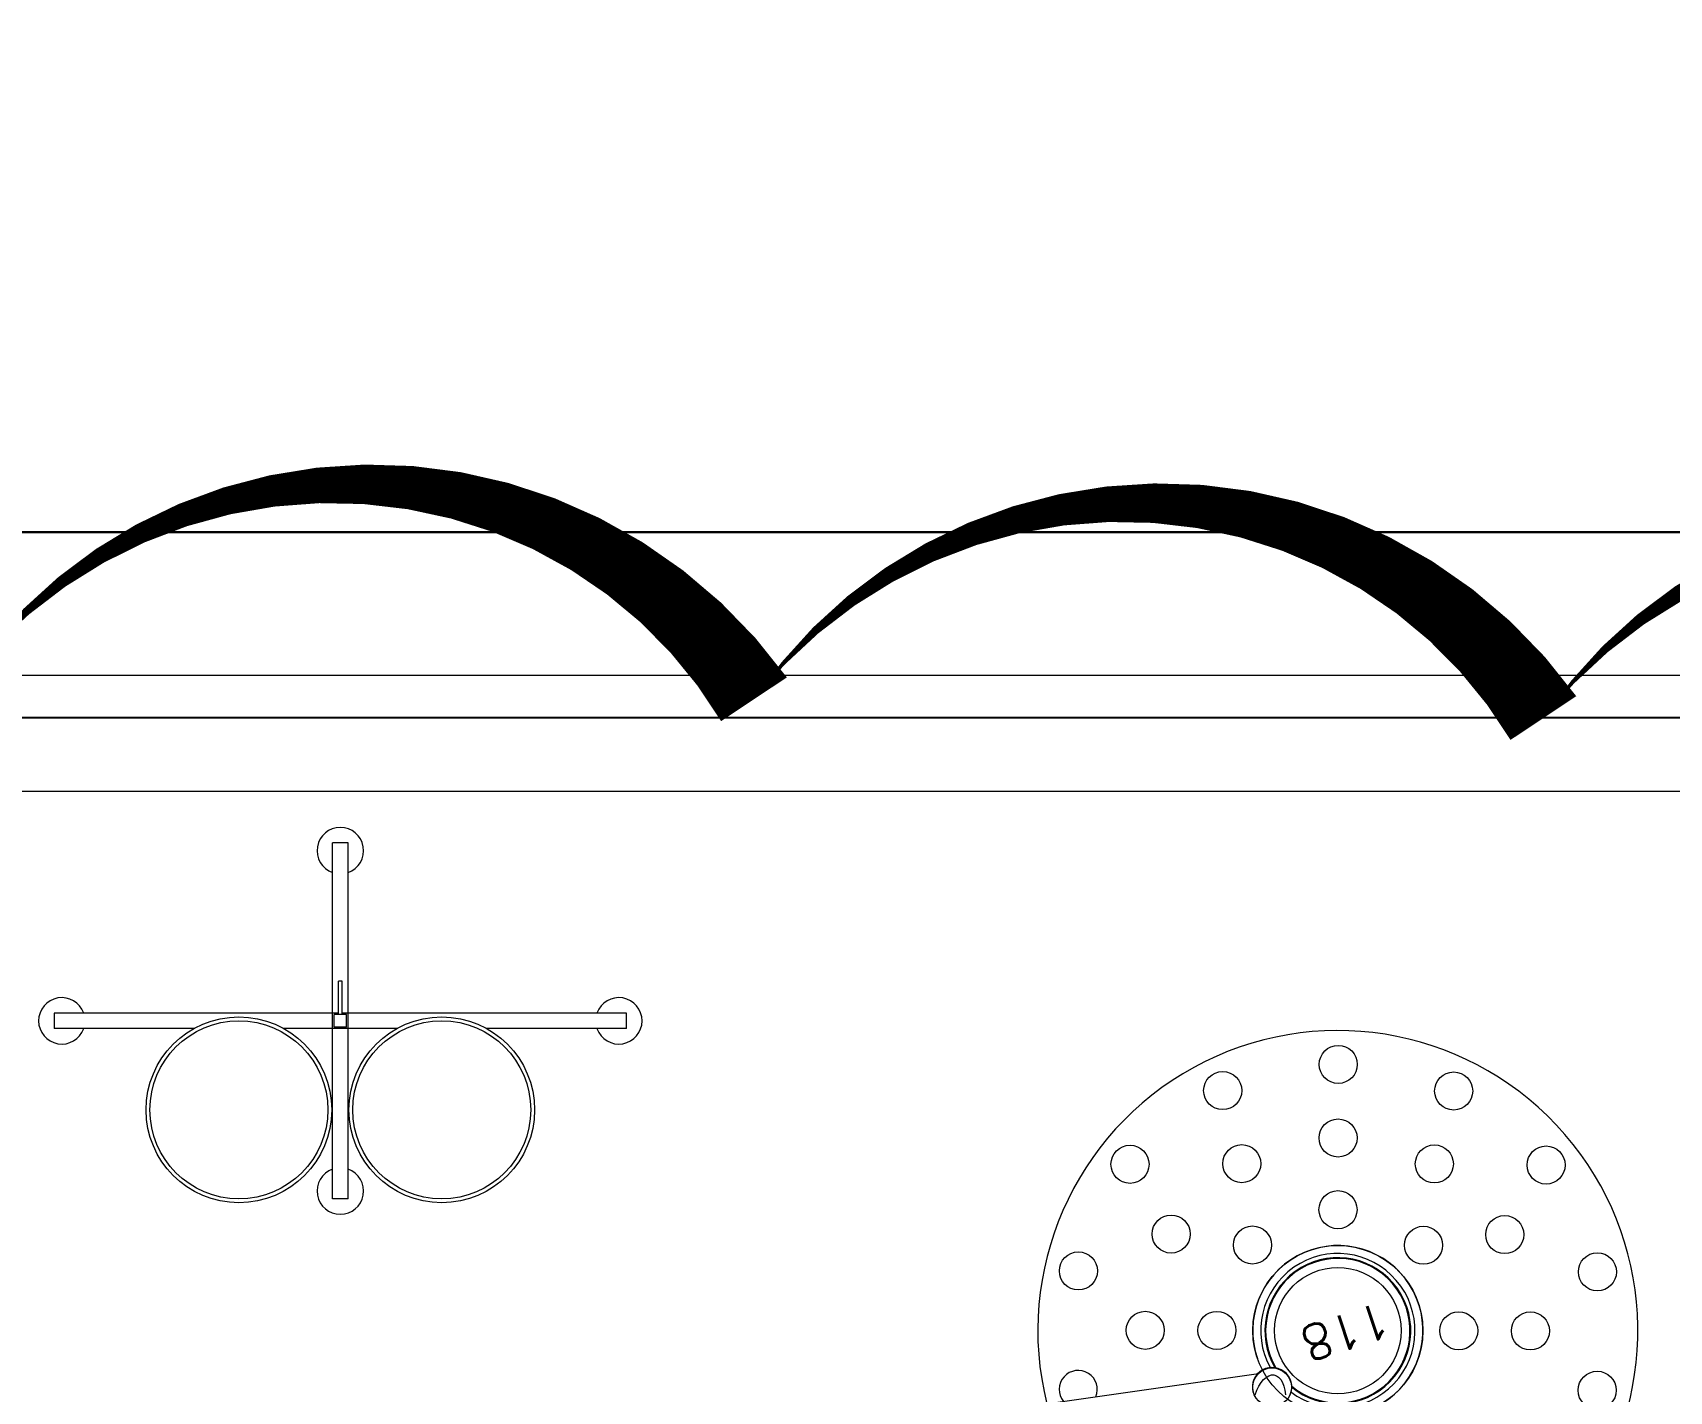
# Model space of a CAD drawing. Header units: metres. Extents: x 75097 to 220695, y -1557923 to -1361206.
# Drawn here: x 168915 to 171030, y -1412358 to -1410603 of the extents above; entities that cross this region are included whole.
import ezdxf

# ---------------------------------------------------------------- set-up
doc = ezdxf.new("R2010")
doc.units = ezdxf.units.M
doc.layers.get('0').update_dxf_attribs({"lineweight": 0})
doc.layers.add('A-100 - Copy$0$axes', color=8, linetype='Continuous')
doc.layers.add('A-100 - Copy$0$Medical Equipment and Furniture', color=8, linetype='Continuous', lineweight=0)
doc.layers.add('A-100 - Copy$0$Walls', color=8, linetype='Continuous', lineweight=0)
doc.layers.add('E-POWR', color=7, linetype='Continuous', lineweight=9, true_color=0x4e7e3e)
doc.layers.add('REV 01', color=7, linetype='Continuous', lineweight=0, true_color=0xe41b4d)
doc.styles.add('A-100 - Copy$0$list_ghTextstyle', font='romans.shx', dxfattribs={"height": 0.25})

# ---------------------------------------------------------------- blocks, each defined once
blk = doc.blocks.new('A-100 - Copy$0$Surgical Light Single')
at = {"layer": 'A-100 - Copy$0$Medical Equipment and Furniture'}
for p, q in [((-745321.8, -339472.4), (-745321.4, -339467)), ((-745321.5, -339477.4), (-745321.8, -339472.4)), ((-745320.6, -339481.7), (-745321.5, -339477.4)), ((-745321.4, -339467), (-745320.3, -339461.2)), ((-745287.1, -339478.3), (-745291.2, -339482.5)), ((-745283.1, -339473.5), (-745287.1, -339478.3)), ((-745319, -339485.4), (-745320.6, -339481.7)), ((-745316.9, -339488.2), (-745319, -339485.4)), ((-745314.2, -339490.2), (-745316.9, -339488.2)), ((-745311, -339491.2), (-745314.2, -339490.2)), ((-745307.5, -339491.3), (-745311, -339491.2)), ((-745303.6, -339490.4), (-745307.5, -339491.3)), ((-745299.5, -339488.7), (-745303.6, -339490.4)), ((-745295.4, -339486), (-745299.5, -339488.7)), ((-744885.2, -339572.2), (-745295.6, -339498.2)), ((-745291.2, -339482.5), (-745295.4, -339486))]:
    blk.add_line(p, q, dxfattribs=at)
for centre, radius in [((-745704.5, -339339.8), 24.6), ((-745646.7, -339439.8), 24.6), ((-745410.6, -339518.5), 110), ((-745410.6, -339518.5), 81.7), ((-745558.8, -339469.1), 24.6), ((-745306.9, -339475.9), 25), ((-745752.9, -339485), 24.6), ((-745654.4, -339568.4), 24.6), ((-745550.4, -339588.4), 24.6), ((-745262.3, -339568), 24.6), ((-745174.4, -339597.3), 24.6), ((-745733.5, -339636.9), 24.6), ((-745460, -339666.8), 24.6), ((-745460, -339666.8), 24.6), ((-745340.7, -339658.3), 24.6), ((-745596.8, -339683.7), 24.6), ((-745245.4, -339704.8), 24.6), ((-745116.6, -339697.3), 24.6), ((-745489.3, -339754.7), 24.6), ((-745650.2, -339765.3), 24.6), ((-745360.7, -339762.4), 24.6), ((-745223.3, -339807.1), 24.6), ((-745519.4, -339844.9), 24.6), ((-745367, -339859.8), 24.6)]:
    blk.add_circle(centre, radius, dxfattribs=at)
for centre, radius, start, end in [((-745410.6, -339518.5), 387.8, 54.0062, 355.7625), ((-745410.6, -339518.5), 110, 37.8566, 0.8371), ((-745410.6, -339518.5), 99.7, 34.1177, 10.5924), ((-745410.6, -339518.5), 94.3, 32.132, 12.5781), ((-745410.6, -339518.5), 93.3, 31.548, 13.1621), ((-745306.9, -339475.9), 25.5, 129.7388, 355.8414), ((-745068.2, -339552), 24.6, 138.8625, 20.7177)]:
    blk.add_arc(centre, radius, start, end, dxfattribs=at)
blk = doc.blocks.new('A-100 - Copy$0$HF15561B-P')
for p, q in [((0.21, 0.37), (0.21, 0.0025)), ((0.23, 0.37), (0.21, 0.37)), ((0.23, 0.37), (0.23, 0.1892)), ((0.23, 0.073), (0.23, -0.073)), ((0.45, 0.01), (-0.01, 0.01)), ((-0.01, 0.01), (-0.01, -0.01)), ((0.212, 0.0025), (0.1688, 0.0025)), ((0.1688, 0.0025), (0.1688, -0.0025)), ((0.228, 0.008), (0.212, 0.008)), ((0.212, 0.008), (0.212, -0.008)), ((0.228, 0.008), (0.228, -0.008)), ((0.45, 0.01), (0.45, -0.01)), ((0.45, -0.01), (-0.01, -0.01)), ((0.212, -0.0025), (0.1688, -0.0025)), ((0.21, -0.0025), (0.21, -0.37)), ((0.228, -0.008), (0.212, -0.008)), ((0.23, -0.1892), (0.23, -0.37)), ((0.21, -0.37), (0.23, -0.37))]:
    blk.add_line(p, q)
for points in [[(0.228, 0.008), (0.228, 0.008), (0.228, 0.008), (0.228, 0.008), (0.228, 0.008), (0.228, 0.008), (0.228, 0.008), (0.228, 0.008), (0.228, 0.008), (0.228, 0.008), (0.228, 0.008), (0.228, 0.008), (0.228, 0.008), (0.228, 0.008), (0.228, 0.008), (0.228, 0.008), (0.228, 0.008), (0.228, 0.008), (0.228, 0.008), (0.228, 0.008), (0.228, 0.008), (0.228, 0.008), (0.228, 0.008), (0.228, 0.008), (0.228, 0.008), (0.228, 0.008), (0.228, 0.008), (0.228, 0.008), (0.228, 0.008), (0.228, 0.008), (0.228, 0.008), (0.228, 0.008), (0.228, 0.008), (0.228, 0.008), (0.228, 0.008), (0.228, 0.008), (0.228, 0.008), (0.228, 0.008), (0.228, 0.008), (0.228, 0.008), (0.228, 0.008), (0.228, 0.008), (0.228, 0.008), (0.228, 0.008), (0.228, 0.008), (0.228, 0.008), (0.228, 0.008), (0.228, 0.008), (0.228, 0.008), (0.228, 0.008), (0.228, 0.008), (0.228, 0.008), (0.228, 0.008), (0.228, 0.008), (0.228, 0.008), (0.228, 0.008), (0.228, 0.008), (0.228, 0.008), (0.228, 0.008), (0.228, 0.008), (0.228, 0.008), (0.228, 0.008), (0.228, 0.008), (0.228, 0.008), (0.228, 0.008), (0.228, 0.008), (0.228, 0.008), (0.228, 0.008), (0.228, 0.008), (0.228, 0.008), (0.228, 0.008), (0.228, 0.008), (0.228, 0.008), (0.228, 0.008), (0.228, 0.008), (0.228, 0.008), (0.228, 0.008), (0.228, 0.008), (0.228, 0.008), (0.228, 0.008), (0.228, 0.008), (0.228, 0.008), (0.228, 0.008), (0.228, 0.008), (0.228, 0.008), (0.228, 0.008), (0.228, 0.008), (0.228, 0.008), (0.228, 0.008), (0.228, 0.008), (0.228, 0.008), (0.228, 0.008), (0.228, 0.008), (0.228, 0.008), (0.228, 0.008), (0.228, 0.008), (0.228, 0.008), (0.228, 0.008), (0.228, 0.008), (0.228, 0.008), (0.228, 0.008), (0.228, 0.008), (0.228, 0.008), (0.228, 0.008), (0.228, 0.008), (0.228, 0.008), (0.228, 0.008), (0.228, 0.008), (0.228, 0.008), (0.228, 0.008), (0.228, 0.008), (0.228, 0.008), (0.228, 0.008), (0.228, 0.008), (0.228, 0.008), (0.228, 0.008), (0.228, 0.008), (0.228, 0.008), (0.228, 0.008), (0.228, 0.008), (0.228, 0.008), (0.228, 0.008), (0.228, 0.008), (0.228, 0.008), (0.228, 0.008), (0.228, 0.008), (0.228, 0.008), (0.228, 0.008), (0.228, 0.008), (0.228, 0.008), (0.228, 0.008), (0.228, 0.008), (0.228, 0.008), (0.228, 0.008), (0.228, 0.008), (0.228, 0.008), (0.228, 0.008), (0.228, 0.008), (0.228, 0.008), (0.228, 0.008), (0.228, 0.008), (0.228, 0.008), (0.228, 0.008), (0.228, 0.008), (0.228, 0.008), (0.228, 0.008), (0.228, 0.008), (0.228, 0.008), (0.228, 0.008), (0.228, 0.008), (0.228, 0.008), (0.228, 0.008), (0.228, 0.008), (0.228, 0.008), (0.228, 0.008), (0.228, 0.008), (0.228, 0.008), (0.228, 0.008), (0.228, 0.008), (0.228, 0.008), (0.228, 0.008), (0.228, 0.008), (0.228, 0.008), (0.228, 0.008), (0.228, 0.008), (0.228, 0.008), (0.228, 0.008), (0.228, 0.008), (0.228, 0.008), (0.228, 0.008), (0.228, 0.008), (0.228, 0.008), (0.228, 0.008), (0.228, 0.008), (0.228, 0.008), (0.228, 0.008), (0.228, 0.008), (0.228, 0.008), (0.228, 0.008), (0.228, 0.008), (0.228, 0.008), (0.228, 0.008), (0.228, 0.008), (0.228, 0.008), (0.228, 0.008), (0.228, 0.008), (0.228, 0.008), (0.228, 0.008), (0.228, 0.008), (0.228, 0.008), (0.228, 0.008), (0.228, 0.008), (0.228, 0.008), (0.228, 0.008), (0.228, 0.008), (0.228, 0.008), (0.228, 0.008), (0.228, 0.008), (0.228, 0.008), (0.228, 0.008), (0.228, 0.008), (0.228, 0.008), (0.228, 0.008), (0.228, 0.008), (0.228, 0.008), (0.228, 0.008), (0.228, 0.008), (0.228, 0.008), (0.228, 0.008), (0.228, 0.008), (0.228, 0.008), (0.228, 0.008), (0.228, 0.008), (0.228, 0.008), (0.228, 0.008), (0.228, 0.008), (0.228, 0.008), (0.228, 0.008), (0.228, 0.008)], [(0.228, 0.008), (0.228, 0.008), (0.228, 0.008), (0.228, 0.008), (0.228, 0.008), (0.228, 0.008), (0.228, 0.008), (0.228, 0.008), (0.228, 0.008), (0.228, 0.008), (0.228, 0.008), (0.228, 0.008), (0.228, 0.008), (0.228, 0.008), (0.228, 0.008), (0.228, 0.008), (0.228, 0.008), (0.228, 0.008), (0.228, 0.008), (0.228, 0.008), (0.228, 0.008), (0.228, 0.008), (0.228, 0.008), (0.228, 0.008), (0.228, 0.008), (0.228, 0.008), (0.228, 0.008), (0.228, 0.008), (0.228, 0.008), (0.228, 0.008), (0.228, 0.008), (0.228, 0.008), (0.228, 0.008), (0.228, 0.008), (0.228, 0.008), (0.228, 0.008), (0.228, 0.008), (0.228, 0.008), (0.228, 0.008), (0.228, 0.008), (0.228, 0.008), (0.228, 0.008), (0.228, 0.008), (0.228, 0.008), (0.228, 0.008), (0.228, 0.008), (0.228, 0.008), (0.228, 0.008), (0.228, 0.008), (0.228, 0.008), (0.228, 0.008), (0.228, 0.008), (0.228, 0.008), (0.228, 0.008), (0.228, 0.008), (0.228, 0.008), (0.228, 0.008), (0.228, 0.008), (0.228, 0.008), (0.228, 0.008), (0.228, 0.008), (0.228, 0.008), (0.228, 0.008), (0.228, 0.008), (0.228, 0.008), (0.228, 0.008), (0.228, 0.008), (0.228, 0.008), (0.228, 0.008), (0.228, 0.008), (0.228, 0.008), (0.228, 0.008), (0.228, 0.008), (0.228, 0.008), (0.228, 0.008), (0.228, 0.008), (0.228, 0.008), (0.228, 0.008), (0.228, 0.008), (0.228, 0.008), (0.228, 0.008), (0.228, 0.008), (0.228, 0.008), (0.228, 0.008), (0.228, 0.008), (0.228, 0.008), (0.228, 0.008), (0.228, 0.008), (0.228, 0.008), (0.228, 0.008), (0.228, 0.008), (0.228, 0.008), (0.228, 0.008), (0.228, 0.008), (0.228, 0.008), (0.228, 0.008), (0.228, 0.008), (0.228, 0.008), (0.228, 0.008), (0.228, 0.008), (0.228, 0.008), (0.228, 0.008), (0.228, 0.008), (0.228, 0.008), (0.228, 0.008), (0.228, 0.008), (0.228, 0.008), (0.228, 0.008), (0.228, 0.008), (0.228, 0.008), (0.228, 0.008), (0.228, 0.008), (0.228, 0.008), (0.228, 0.008), (0.228, 0.008), (0.228, 0.008), (0.228, 0.008), (0.228, 0.008), (0.228, 0.008), (0.228, 0.008), (0.228, 0.008), (0.228, 0.008), (0.228, 0.008), (0.228, 0.008), (0.228, 0.008), (0.228, 0.008), (0.228, 0.008), (0.228, 0.008), (0.228, 0.008), (0.228, 0.008), (0.228, 0.008), (0.228, 0.008), (0.228, 0.008), (0.228, 0.008), (0.228, 0.008), (0.228, 0.008), (0.228, 0.008), (0.228, 0.008), (0.228, 0.008), (0.228, 0.008), (0.228, 0.008), (0.228, 0.008), (0.228, 0.008), (0.228, 0.008), (0.228, 0.008), (0.228, 0.008), (0.228, 0.008), (0.228, 0.008), (0.228, 0.008), (0.228, 0.008), (0.228, 0.008), (0.228, 0.008), (0.228, 0.008), (0.228, 0.008), (0.228, 0.008), (0.228, 0.008), (0.228, 0.008), (0.228, 0.008), (0.228, 0.008), (0.228, 0.008), (0.228, 0.008), (0.228, 0.008), (0.228, 0.008), (0.228, 0.008), (0.228, 0.008), (0.228, 0.008), (0.228, 0.008), (0.228, 0.008), (0.228, 0.008), (0.228, 0.008), (0.228, 0.008), (0.228, 0.008), (0.228, 0.008), (0.228, 0.008), (0.228, 0.008), (0.228, 0.008), (0.228, 0.008), (0.228, 0.008), (0.228, 0.008), (0.228, 0.008), (0.228, 0.008), (0.228, 0.008), (0.228, 0.008), (0.228, 0.008), (0.228, 0.008), (0.228, 0.008), (0.228, 0.008), (0.228, 0.008), (0.228, 0.008), (0.228, 0.008), (0.228, 0.008), (0.228, 0.008), (0.228, 0.008), (0.228, 0.008), (0.228, 0.008), (0.228, 0.008), (0.228, 0.008), (0.228, 0.008), (0.228, 0.008), (0.228, 0.008), (0.228, 0.008), (0.228, 0.008), (0.228, 0.008), (0.228, 0.008), (0.228, 0.008), (0.228, 0.008), (0.228, 0.008), (0.228, 0.008), (0.228, 0.008), (0.228, 0.008), (0.228, 0.008), (0.228, 0.008), (0.228, 0.008), (0.228, 0.008)], [(0.228, 0.008), (0.228, 0.008), (0.228, 0.008), (0.228, 0.008), (0.228, 0.008), (0.228, 0.008), (0.228, 0.008), (0.228, 0.008), (0.228, 0.008), (0.228, 0.008), (0.228, 0.008), (0.228, 0.008), (0.228, 0.008), (0.228, 0.008), (0.228, 0.008), (0.228, 0.008), (0.228, 0.008), (0.228, 0.008), (0.228, 0.008), (0.228, 0.008), (0.228, 0.008), (0.228, 0.008), (0.228, 0.008), (0.228, 0.008), (0.228, 0.008), (0.228, 0.008), (0.228, 0.008), (0.228, 0.008), (0.228, 0.008), (0.228, 0.008), (0.228, 0.008), (0.228, 0.008), (0.228, 0.008), (0.228, 0.008), (0.228, 0.008), (0.228, 0.008), (0.228, 0.008), (0.228, 0.008), (0.228, 0.008), (0.228, 0.008), (0.228, 0.008), (0.228, 0.008), (0.228, 0.008), (0.228, 0.008), (0.228, 0.008), (0.228, 0.008), (0.228, 0.008), (0.228, 0.008), (0.228, 0.008), (0.228, 0.008), (0.228, 0.008), (0.228, 0.008), (0.228, 0.008), (0.228, 0.008), (0.228, 0.008), (0.228, 0.008), (0.228, 0.008), (0.228, 0.008), (0.228, 0.008), (0.228, 0.008), (0.228, 0.008), (0.228, 0.008), (0.228, 0.008), (0.228, 0.008), (0.228, 0.008), (0.228, 0.008), (0.228, 0.008), (0.228, 0.008), (0.228, 0.008), (0.228, 0.008), (0.228, 0.008), (0.228, 0.008), (0.228, 0.008), (0.228, 0.008), (0.228, 0.008), (0.228, 0.008), (0.228, 0.008), (0.228, 0.008), (0.228, 0.008), (0.228, 0.008), (0.228, 0.008), (0.228, 0.008), (0.228, 0.008), (0.228, 0.008), (0.228, 0.008), (0.228, 0.008), (0.228, 0.008), (0.228, 0.008), (0.228, 0.008), (0.228, 0.008), (0.228, 0.008), (0.228, 0.008), (0.228, 0.008), (0.228, 0.008), (0.228, 0.008), (0.228, 0.008), (0.228, 0.008), (0.228, 0.008), (0.228, 0.008), (0.228, 0.008), (0.228, 0.008), (0.228, 0.008), (0.228, 0.008), (0.228, 0.008), (0.228, 0.008), (0.228, 0.008), (0.228, 0.008), (0.228, 0.008), (0.228, 0.008), (0.228, 0.008), (0.228, 0.008), (0.228, 0.008), (0.228, 0.008), (0.228, 0.008), (0.228, 0.008), (0.228, 0.008), (0.228, 0.008), (0.228, 0.008), (0.228, 0.008), (0.228, 0.008), (0.228, 0.008), (0.228, 0.008), (0.228, 0.008), (0.228, 0.008), (0.228, 0.008), (0.228, 0.008), (0.228, 0.008), (0.228, 0.008), (0.228, 0.008), (0.228, 0.008), (0.228, 0.008), (0.228, 0.008), (0.228, 0.008), (0.228, 0.008), (0.228, 0.008), (0.228, 0.008), (0.228, 0.008), (0.228, 0.008), (0.228, 0.008), (0.228, 0.008), (0.228, 0.008), (0.228, 0.008), (0.228, 0.008), (0.228, 0.008), (0.228, 0.008), (0.228, 0.008), (0.228, 0.008), (0.228, 0.008), (0.228, 0.008), (0.228, 0.008), (0.228, 0.008), (0.228, 0.008), (0.228, 0.008), (0.228, 0.008), (0.228, 0.008), (0.228, 0.008), (0.228, 0.008), (0.228, 0.008), (0.228, 0.008), (0.228, 0.008), (0.228, 0.008), (0.228, 0.008), (0.228, 0.008), (0.228, 0.008), (0.228, 0.008), (0.228, 0.008), (0.228, 0.008), (0.228, 0.008), (0.228, 0.008), (0.228, 0.008), (0.228, 0.008), (0.228, 0.008), (0.228, 0.008), (0.228, 0.008), (0.228, 0.008), (0.228, 0.008), (0.228, 0.008), (0.228, 0.008), (0.228, 0.008), (0.228, 0.008), (0.228, 0.008), (0.228, 0.008), (0.228, 0.008), (0.228, 0.008), (0.228, 0.008), (0.228, 0.008), (0.228, 0.008), (0.228, 0.008), (0.228, 0.008), (0.228, 0.008), (0.228, 0.008), (0.228, 0.008), (0.228, 0.008), (0.228, 0.008), (0.228, 0.008), (0.228, 0.008), (0.228, 0.008), (0.228, 0.008), (0.228, 0.008), (0.228, 0.008), (0.228, 0.008), (0.228, 0.008), (0.228, 0.008), (0.228, 0.008), (0.228, 0.008), (0.228, 0.008), (0.228, 0.008), (0.228, 0.008), (0.228, 0.008), (0.228, 0.008), (0.228, 0.008), (0.228, 0.008), (0.228, 0.008), (0.228, 0.008), (0.228, 0.008), (0.228, 0.008), (0.228, 0.008), (0.228, 0.008), (0.228, 0.008), (0.228, 0.008), (0.228, 0.008), (0.228, 0.008), (0.228, 0.008), (0.228, 0.008), (0.228, 0.008), (0.228, 0.008), (0.228, 0.008), (0.228, 0.008), (0.228, 0.008), (0.228, 0.008), (0.228, 0.008), (0.228, 0.008), (0.228, 0.008), (0.228, 0.008), (0.228, 0.008), (0.228, 0.008), (0.228, 0.008), (0.228, 0.008), (0.228, 0.008), (0.228, 0.008), (0.228, 0.008), (0.228, 0.008), (0.228, 0.008), (0.228, 0.008), (0.228, 0.008), (0.228, 0.008), (0.228, 0.008), (0.228, 0.008), (0.228, 0.008), (0.228, 0.008), (0.228, 0.008), (0.228, 0.008), (0.228, 0.008), (0.228, 0.008), (0.228, 0.008), (0.228, 0.008), (0.228, 0.008), (0.228, 0.008), (0.228, 0.008), (0.228, 0.008), (0.228, 0.008), (0.228, 0.008), (0.228, 0.008), (0.228, 0.008), (0.228, 0.008), (0.228, 0.008), (0.228, 0.008), (0.228, 0.008), (0.228, 0.008), (0.228, 0.008), (0.228, 0.008), (0.228, 0.008), (0.228, 0.008), (0.228, 0.008), (0.228, 0.008), (0.228, 0.008), (0.228, 0.008)]]:
    blk.add_lwpolyline(points, close=True)
for points in [[(0.228, 0.008), (0.228, 0.008), (0.228, 0.008), (0.228, 0.008), (0.228, 0.008), (0.228, 0.008), (0.228, 0.008), (0.228, 0.008)], [(0.228, 0.008), (0.228, 0.008), (0.228, 0.008), (0.228, 0.008), (0.228, 0.008), (0.228, 0.008), (0.228, 0.008), (0.228, 0.008), (0.228, 0.008), (0.228, 0.008), (0.228, 0.008), (0.228, 0.008), (0.228, 0.008), (0.228, 0.008), (0.228, 0.008), (0.228, 0.008), (0.228, 0.008), (0.228, 0.008), (0.228, 0.008), (0.228, 0.008), (0.228, 0.008), (0.228, 0.008), (0.228, 0.008), (0.228, 0.008), (0.228, 0.008), (0.228, 0.008), (0.228, 0.008), (0.228, 0.008), (0.228, 0.008), (0.228, 0.008), (0.228, 0.008), (0.228, 0.008), (0.228, 0.008), (0.228, 0.008), (0.228, 0.008), (0.228, 0.008), (0.228, 0.008), (0.228, 0.008), (0.228, 0.008), (0.228, 0.008), (0.228, 0.008), (0.228, 0.008), (0.228, 0.008), (0.228, 0.008), (0.228, 0.008), (0.228, 0.008), (0.228, 0.008), (0.228, 0.008), (0.228, 0.008), (0.228, 0.008), (0.228, 0.008), (0.228, 0.008), (0.228, 0.008), (0.228, 0.008), (0.228, 0.008), (0.228, 0.008), (0.228, 0.008), (0.228, 0.008), (0.228, 0.008), (0.228, 0.008), (0.228, 0.008), (0.228, 0.008), (0.228, 0.008), (0.228, 0.008), (0.228, 0.008), (0.228, 0.008), (0.228, 0.008), (0.228, 0.008), (0.228, 0.008), (0.228, 0.008), (0.228, 0.008), (0.228, 0.008), (0.228, 0.008), (0.228, 0.008), (0.228, 0.008), (0.228, 0.008), (0.228, 0.008), (0.228, 0.008), (0.228, 0.008), (0.228, 0.008), (0.228, 0.008), (0.228, 0.008), (0.228, 0.008), (0.228, 0.008), (0.228, 0.008), (0.228, 0.008), (0.228, 0.008), (0.228, 0.008), (0.228, 0.008), (0.228, 0.008), (0.228, 0.008), (0.228, 0.008), (0.228, 0.008), (0.228, 0.008), (0.228, 0.008), (0.228, 0.008), (0.228, 0.008), (0.228, 0.008), (0.228, 0.008), (0.228, 0.008), (0.228, 0.008), (0.228, 0.008), (0.228, 0.008), (0.228, 0.008), (0.228, 0.008), (0.228, 0.008), (0.228, 0.008), (0.228, 0.008), (0.228, 0.008), (0.228, 0.008), (0.228, 0.008)], [(0.228, 0.008), (0.228, 0.008), (0.228, 0.008), (0.228, 0.008), (0.228, 0.008), (0.228, 0.008), (0.228, 0.008), (0.228, 0.008), (0.228, 0.008), (0.228, 0.008), (0.228, 0.008), (0.228, 0.008), (0.228, 0.008), (0.228, 0.008), (0.228, 0.008), (0.228, 0.008), (0.228, 0.008)], [(0.228, 0.008), (0.228, 0.008), (0.228, 0.008), (0.228, 0.008), (0.228, 0.008), (0.228, 0.008), (0.228, 0.008)], [(0.228, 0.008), (0.228, 0.008), (0.228, 0.008), (0.228, 0.008), (0.228, 0.008), (0.228, 0.008), (0.228, 0.008), (0.228, 0.008), (0.228, 0.008), (0.228, 0.008), (0.228, 0.008), (0.228, 0.008)], [(0.228, 0.008), (0.228, 0.008), (0.228, 0.008), (0.228, 0.008), (0.228, 0.008), (0.228, 0.008), (0.228, 0.008), (0.228, 0.008), (0.228, 0.008), (0.228, 0.008), (0.228, 0.008), (0.228, 0.008), (0.228, 0.008), (0.228, 0.008), (0.228, 0.008), (0.228, 0.008), (0.228, 0.008), (0.228, 0.008), (0.228, 0.008), (0.228, 0.008), (0.228, 0.008), (0.228, 0.008), (0.228, 0.008), (0.228, 0.008), (0.228, 0.008), (0.228, 0.008), (0.228, 0.008), (0.228, 0.008), (0.228, 0.008), (0.228, 0.008), (0.228, 0.008), (0.228, 0.008), (0.228, 0.008), (0.228, 0.008), (0.228, 0.008), (0.228, 0.008), (0.228, 0.008), (0.228, 0.008), (0.228, 0.008), (0.228, 0.008), (0.228, 0.008), (0.228, 0.008), (0.228, 0.008), (0.228, 0.008), (0.228, 0.008), (0.228, 0.008), (0.228, 0.008), (0.228, 0.008), (0.228, 0.008), (0.228, 0.008), (0.228, 0.008), (0.228, 0.008), (0.228, 0.008), (0.228, 0.008), (0.228, 0.008), (0.228, 0.008), (0.228, 0.008), (0.228, 0.008), (0.228, 0.008), (0.228, 0.008), (0.228, 0.008), (0.228, 0.008), (0.228, 0.008), (0.228, 0.008), (0.228, 0.008), (0.228, 0.008), (0.228, 0.008), (0.228, 0.008), (0.228, 0.008), (0.228, 0.008), (0.228, 0.008), (0.228, 0.008), (0.228, 0.008), (0.228, 0.008), (0.228, 0.008), (0.228, 0.008), (0.228, 0.008), (0.228, 0.008), (0.228, 0.008), (0.228, 0.008), (0.228, 0.008), (0.228, 0.008), (0.228, 0.008), (0.228, 0.008), (0.228, 0.008), (0.228, 0.008), (0.228, 0.008), (0.228, 0.008), (0.228, 0.008)], [(0.228, 0.008), (0.228, 0.008), (0.228, 0.008), (0.228, 0.008), (0.228, 0.008), (0.228, 0.008), (0.228, 0.008), (0.228, 0.008), (0.228, 0.008), (0.228, 0.008), (0.228, 0.008), (0.228, 0.008), (0.228, 0.008), (0.228, 0.008), (0.228, 0.008), (0.228, 0.008), (0.228, 0.008), (0.228, 0.008), (0.228, 0.008), (0.228, 0.008), (0.228, 0.008), (0.228, 0.008), (0.228, 0.008), (0.228, 0.008), (0.228, 0.008), (0.228, 0.008), (0.228, 0.008), (0.228, 0.008), (0.228, 0.008), (0.228, 0.008), (0.228, 0.008), (0.228, 0.008), (0.228, 0.008), (0.228, 0.008), (0.228, 0.008), (0.228, 0.008), (0.228, 0.008), (0.228, 0.008), (0.228, 0.008), (0.228, 0.008), (0.228, 0.008), (0.228, 0.008), (0.228, 0.008), (0.228, 0.008), (0.228, 0.008), (0.228, 0.008), (0.228, 0.008), (0.228, 0.008), (0.228, 0.008), (0.228, 0.008), (0.228, 0.008), (0.228, 0.008), (0.228, 0.008), (0.228, 0.008)], [(0.228, 0.008), (0.228, 0.008), (0.228, 0.008), (0.228, 0.008), (0.228, 0.008), (0.228, 0.008), (0.228, 0.008), (0.228, 0.008), (0.228, 0.008), (0.228, 0.008)], [(0.228, 0.008), (0.228, 0.008), (0.228, 0.008), (0.228, 0.008), (0.228, 0.008), (0.228, 0.008), (0.228, 0.008), (0.228, 0.008), (0.228, 0.008), (0.228, 0.008)], [(0.228, 0.008), (0.228, 0.008), (0.228, 0.008), (0.228, 0.008), (0.228, 0.008), (0.228, 0.008), (0.228, 0.008), (0.228, 0.008), (0.228, 0.008), (0.228, 0.008), (0.228, 0.008), (0.228, 0.008), (0.228, 0.008), (0.228, 0.008), (0.228, 0.008)], [(0.228, 0.008), (0.228, 0.008), (0.228, 0.008), (0.228, 0.008), (0.228, 0.008), (0.228, 0.008), (0.228, 0.008), (0.228, 0.008), (0.228, 0.008), (0.228, 0.008)], [(0.228, 0.008), (0.228, 0.008), (0.228, 0.008), (0.228, 0.008), (0.228, 0.008), (0.228, 0.008), (0.228, 0.008)], [(0.228, 0.008), (0.228, 0.008), (0.228, 0.008), (0.228, 0.008), (0.228, 0.008), (0.228, 0.008), (0.228, 0.008), (0.228, 0.008), (0.228, 0.008), (0.228, 0.008)], [(0.228, 0.008), (0.228, 0.008), (0.228, 0.008), (0.228, 0.008), (0.228, 0.008), (0.228, 0.008), (0.228, 0.008), (0.228, 0.008), (0.228, 0.008), (0.228, 0.008), (0.228, 0.008), (0.228, 0.008), (0.228, 0.008), (0.228, 0.008), (0.228, 0.008), (0.228, 0.008), (0.228, 0.008), (0.228, 0.008)], [(0.228, 0.008), (0.228, 0.008), (0.228, 0.008), (0.228, 0.008), (0.228, 0.008), (0.228, 0.008), (0.228, 0.008), (0.228, 0.008), (0.228, 0.008)]]:
    blk.add_lwpolyline(points)
for centre, radius in [((0.335, 0.1311), 0.12), ((0.335, 0.1311), 0.115), ((0.335, -0.1311), 0.12), ((0.335, -0.1311), 0.115)]:
    blk.add_circle(centre, radius)
for centre, start, end in [((0.22, 0.36), 289.4712, 250.5288), ((0, 0), 19.4712, 340.5288), ((0.44, 0), 199.4712, 160.5288), ((0.22, -0.36), 109.4712, 70.5288)]:
    blk.add_arc(centre, 0.03, start, end)
blk = doc.blocks.new('A-100 - Copy')
at = {"layer": 'A-100 - Copy$0$axes'}
blk.add_line((178940.3, -1411488.2, 2.4), (95846.6, -1411488.2, 2.4), dxfattribs=at)
at = {"layer": 'A-100 - Copy$0$Walls'}
for p, q in [((166778.3, -1411432.7, 0), (173448.3, -1411432.7, 0)), ((167501.2, -1411582.7, 0), (173448.3, -1411582.7, 0))]:
    blk.add_line(p, q, dxfattribs=at)
at = {"layer": 'A-100 - Copy$0$Medical Equipment and Furniture', "xscale": 1000, "yscale": 1000, "zscale": 1000, "rotation": 270}
blk.add_blockref('A-100 - Copy$0$HF15561B-P', (169312.3, -1411659.6, 0), dxfattribs=at)
at = {"layer": 'A-100 - Copy$0$Medical Equipment and Furniture', "rotation": 198.35134345027}
blk.add_blockref('A-100 - Copy$0$Surgical Light Single', (-430005.1, -1969219.2, 0), dxfattribs=at)
at = {"layer": 'A-100 - Copy$0$Medical Equipment and Furniture', "style": 'A-100 - Copy$0$list_ghTextstyle'}
blk.add_text('118', height=45, rotation=198.3513, dxfattribs=at).set_placement((170659.6, -1412241.7, 0))

msp = doc.modelspace()

# ---------------------------------------------------------------- linework, layer by layer
at = {"layer": 'E-POWR', "const_width": 3}
msp.add_lwpolyline([(172208, -1402593.8), (172566.6, -1402593.8), (172566.6, -1403065.6), (172286.1, -1403065.6), (172292.9, -1405537.4), (172292.9, -1411248.1), (167493.6, -1411248.1), (161625.3, -1411248.1), (161622.7, -1412438.8), (161622.7, -1422439), (161622.7, -1432439), (161622.7, -1443656.7), (162330.4, -1443659.6)], dxfattribs=at)

# ---------------------------------------------------------------- next in the draw order: block references
msp.add_blockref('A-100 - Copy', (0, 0))

# ---------------------------------------------------------------- next in the draw order: linework, layer by layer
at = {"layer": 'REV 01', "color": 3, "elevation": 0}
msp.add_lwpolyline([(168826.7, -1411439.6, 0, 102.1, -0.520567), (169847, -1411464, 0, 102.1, -0.520567), (170867.3, -1411488.3, 0, 102.1, -0.520567), (171887.7, -1411512.7, 0, 102.1, -0.520567), (172908, -1411537.1, 0, 102.1, -0.520567), (173928.3, -1411561.5, 0, 102.1, -0.520567), (174948.6, -1411585.9, 0, 102.1, -0.520567), (175403.8, -1412171, 0, 102.1, -0.520567), (175420.3, -1413191.5, 0, 102.1, -0.520567), (175436.8, -1414212, 0, 102.1, -0.520567), (175453.3, -1415232.4, 0, 102.1, -0.520567), (175469.8, -1416252.9, 0, 102.1, -0.520567), (175486.2, -1417273.4, 0, 102.1, -0.520567), (175502.7, -1418293.9, 0, 102.1, -0.520567), (175519.2, -1419314.3, 0, 102.1, -0.520567), (175535.7, -1420334.8, 0, 102.1, -0.520567), (175552.2, -1421355.3, 0, 102.1, -0.520567), (175568.7, -1422375.7, 0, 102.1, -0.520567), (175585.1, -1423396.2, 0, 102.1, -0.520567)], format="xyseb", dxfattribs=at)

doc.saveas('drawing.dxf')
